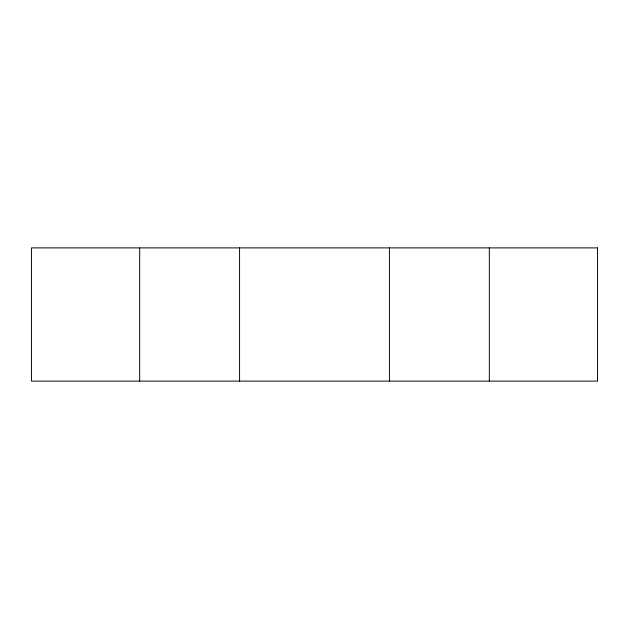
<?xml version="1.0" encoding="UTF-8"?>
<svg xmlns="http://www.w3.org/2000/svg" width="629" height="629" viewBox="0 0 629 629"><rect width="100%" height="100%" fill="white"/><g stroke="black" fill="none" stroke-linecap="round" stroke-linejoin="round"><path stroke-width="0.94" d="M489.323 247.897L489.323 381.103M389.422 247.897L389.422 381.103M239.578 247.897L239.578 381.103M139.677 247.897L139.677 381.103M597.55 247.897L31.45 247.897L31.45 381.103L597.55 381.103L597.55 247.897"/></g></svg>
